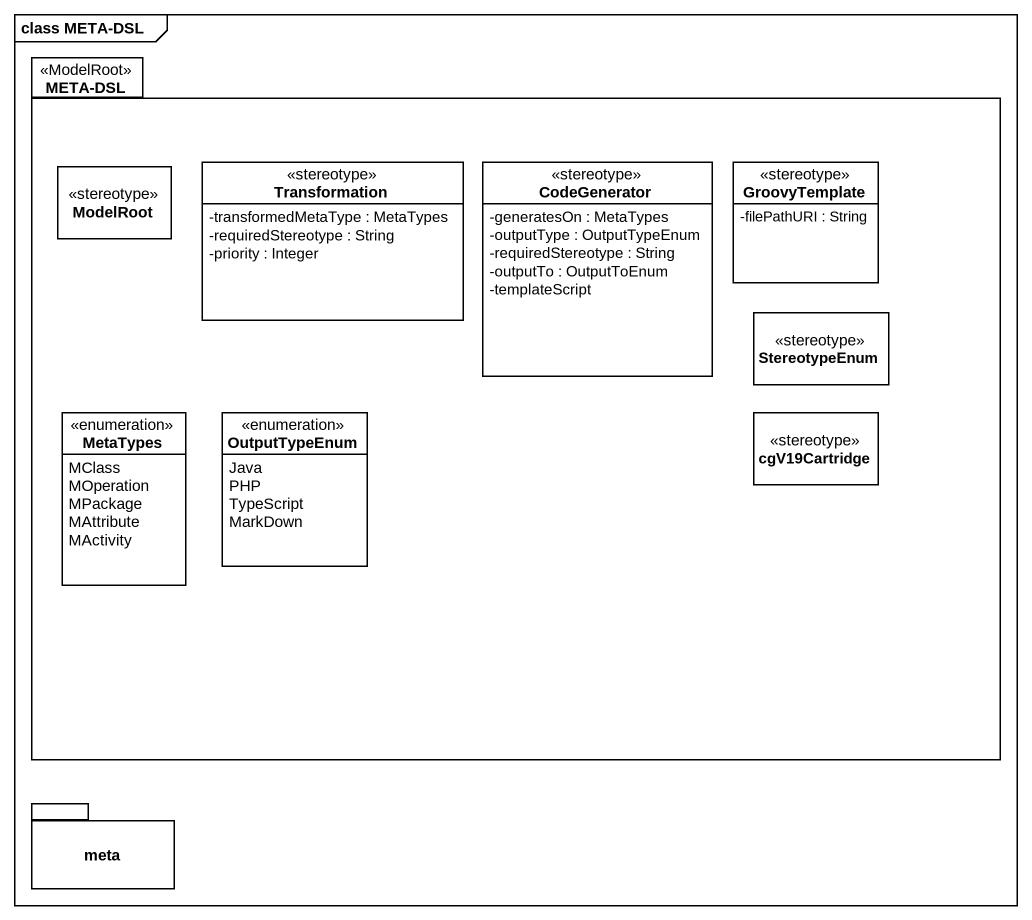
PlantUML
@startuml
mainframe class META-DSL
hide circle
hide empty members
skinparam classAttributeIconSize 0
package "META-DSL" as META_DSL <<ModelRoot>> {
  class Transformation <<stereotype>> {
    -transformedMetaType : MetaTypes
    -requiredStereotype : String
    -priority : Integer
  }
  class CodeGenerator <<stereotype>> {
    -generatesOn : MetaTypes
    -outputType : OutputTypeEnum
    -requiredStereotype : String
    -outputTo : OutputToEnum
    -templateScript
  }
  class GroovyTemplate <<stereotype>> {
    -filePathURI : String
  }
  class ModelRoot <<stereotype>>
  class StereotypeEnum <<stereotype>>
  enum MetaTypes {
    MClass
    MOperation
    MPackage
    MAttribute
    MActivity
  }
  enum OutputTypeEnum {
    Java
    PHP
    TypeScript
    MarkDown
  }
  class cgV19Cartridge <<stereotype>>
}
package meta {
}
@enduml
